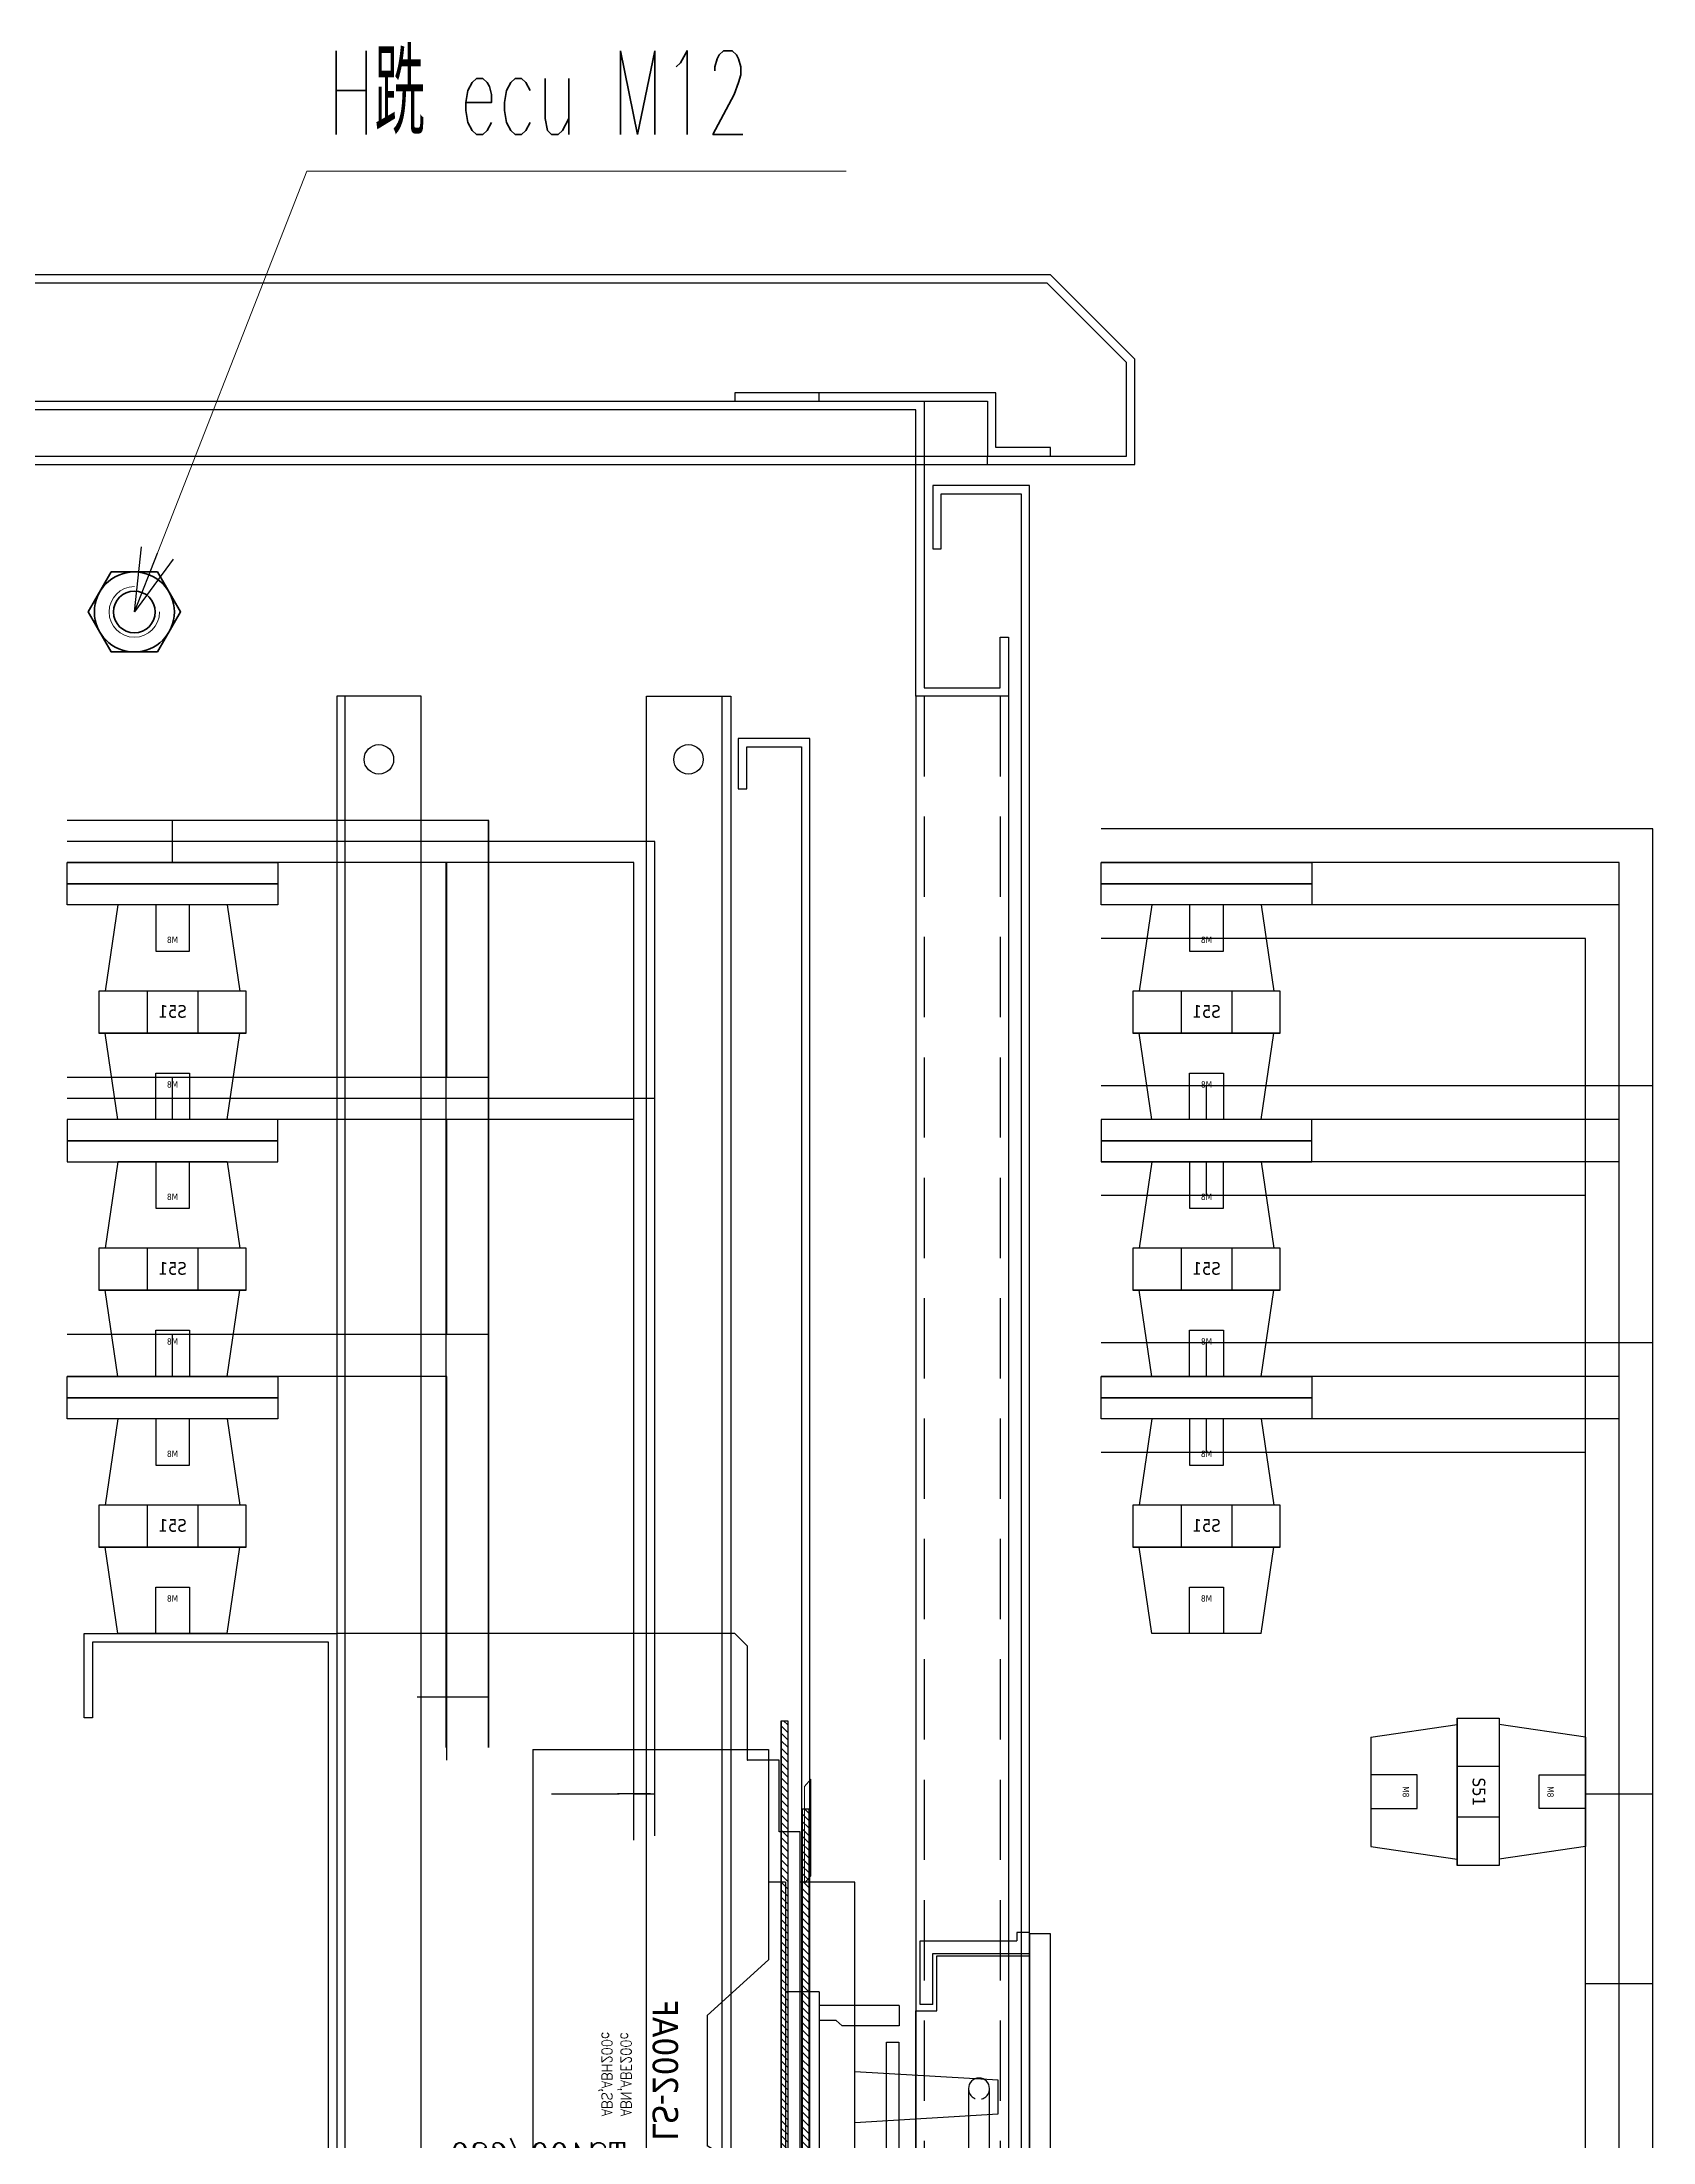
# Model space of a CAD drawing. Header units: millimetres. Extents: x -33730 to 17150, y -76829 to -27437.
# Drawn here: x -1646.9 to -1264.5, y -68906.7 to -68408.3 of the extents above; entities that cross this region are included whole.
import ezdxf

# ---------------------------------------------------------------- set-up
doc = ezdxf.new("R2010")
doc.units = ezdxf.units.MM
doc.header["$LTSCALE"] = 3
doc.linetypes.add('DASHED2', pattern=[0.375, 0.25, -0.125])
doc.linetypes.add('HIDDEN', pattern=[9.525, 6.35, -3.175])
doc.layers.add('@.VISIBLE', color=7, linetype='Continuous')
doc.layers.add('FRAME 025', color=7, linetype='Continuous')
for name, color, linetype, lineweight in [('FIN', 8, 'Continuous', 18), ('FORT', 2, 'Continuous', 35), ('hw_Text', 7, 'Continuous', 13), ('Text', 7, 'Continuous', 13), ('Thiet bi', 7, 'Continuous', 9)]:
    doc.layers.add(name, color=color, linetype=linetype, lineweight=lineweight)
doc.styles.add('Ann_w01', font='romans.shx', dxfattribs={"width": 0.6, "bigfont": 'chineset.shx'})
doc.styles.add('hw_Standard', font='complex.shx', dxfattribs={"width": 0.9})
doc.styles.get("Standard").update_dxf_attribs({"font": 'arial.ttf'})
doc.styles.add('Tahoma (Input Text)', font='tahoma.ttf')
doc.dimstyles.new('Dim 01_SC15', dxfattribs={"dimscale": 15, "dimtxt": 2, "dimasz": 1, "dimexe": 0.5, "dimexo": 0.5, "dimgap": 0.5, "dimtad": 1, "dimdec": 1, "dimzin": 12, "dimdsep": 46, "dimtxsty": 'Ann_w01', "dimblk": 'OPEN30', "dimcen": 1.5, "dimclrd": 6, "dimclre": 6, "dimclrt": 3, "dimazin": 3, "dimtm": 1e-09, "dimtfac": 1, "dimtdec": 1, "dimtix": 1, "dimtmove": 0, "dimatfit": 3, "dimldrblk": 'OPEN30', "dimfxl": 1, "dimtolj": 1, "dimlwd": 0, "dimlwe": 0, "dimarcsym": 0})

# ---------------------------------------------------------------- blocks, each defined once
blk = doc.blocks.new('HM12_FACE')
at = {"layer": 'FIN'}
blk.add_arc((0, 0), 6, 90, 0, dxfattribs=at)
at = {"layer": 'FORT'}
blk.add_lwpolyline([(-5.48, 9.5), (-10.97, 0), (-5.48, -9.5), (5.48, -9.5), (10.97, 0), (5.48, 9.5)], close=True, dxfattribs=at)
for radius in [9.5, 4.95]:
    blk.add_circle((0, 0), radius, dxfattribs=at)
blk = doc.blocks.new('A$C703210DF')
at = {"color": 3, "ltscale": 20}
for p, q in [((-26, 120.7), (-26, 135.85)), ((-26, 135.85), (-3, 135.85)), ((0, 137.85), (-3, 137.85)), ((-3, 137.85), (-3, 135.85)), ((0, 132.85), (0, 137.85)), ((0, 137.5), (0, 0)), ((5, 137.5), (0, 137.5)), ((5, 0), (5, 137.5)), ((-23, 120.7), (-23, 132.85)), ((-23, 132.85), (0, 132.85)), ((-22, 132.25), (0, 132.25)), ((-22, 119.25), (-22, 132.25)), ((-23, 120.7), (-26, 120.7)), ((-27, 65), (-27, 119.25)), ((-27, 119.25), (-22, 119.25)), ((-34, 16.75), (-34, 111.75)), ((-34, 111.75), (-31, 111.75)), ((-31, 111.75), (-31, 29.67)), ((-20, 65.25), (-27, 65)), ((-20, 18.25), (-20, 65.25)), ((-27, 44.67), (-27, 14.67)), ((-27, 44.67), (-20, 44.67)), ((-27, 33.67), (-31, 33.67)), ((-20, 33.67), (-27, 33.67)), ((-27, 33.67), (-27, 25.67)), ((-20, 33.67), (-20, 25.67)), ((5, 0), (5, 30)), ((5, 30), (10, 30)), ((-27, 29.67), (-31, 29.67)), ((-31, 29.67), (-31, 16.75)), ((-27, 25.67), (-31, 25.67)), ((-20, 25.67), (-27, 25.67)), ((-31, 16.75), (-34, 16.75)), ((-15, 18.25), (-20, 18.25)), ((-16, 16.8), (-19, 16.8)), ((-19, 16.8), (-19, 1.65)), ((-16, 16.8), (-16, 4.65)), ((-15, 5.25), (-15, 18.25)), ((-27, 14.67), (-20, 14.67)), ((0, 4.25), (0, 10.25)), ((-15, 5.25), (0, 5.25)), ((-19, 1.65), (0, 1.65)), ((-16, 4.65), (0, 4.65)), ((0, 0), (5, 0)), ((7, 4), (5, 4)), ((5, 0), (5, 2)), ((7, 2), (7, 4)), ((7, 2), (12, 2))]:
    blk.add_line(p, q, dxfattribs=at)
at = {"color": 3, "linetype": 'DASHED2', "ltscale": 20}
blk.add_line((-21.4, 11.91), (-14.05, 11.91), dxfattribs=at)
at = {"color": 3, "ltscale": 20}
blk.add_arc((-255.08, -3.01), 267.13, 1.0738, 7.0975, dxfattribs=at)
at = {"layer": 'FRAME 025'}
blk.add_lwpolyline([(-14.5, 100.75), (-14.5, 81.72), (-9.5, 81.72), (-9.5, 100.75)], dxfattribs=at)
blk.add_lwpolyline([(-6.5, 81.72), (-17.5, 81.72, 0.414214), (-19.5, 79.72), (-19.5, 49.42, 0.414214), (-17.5, 47.42), (-6.5, 47.42, 0.414214), (-4.5, 49.42), (-4.5, 79.72, 0.414214)], format="xyb", close=True, dxfattribs=at)
blk.add_arc((-12, 100.75), 2.5, 0, 180, dxfattribs=at)
at = {"layer": 'FRAME 025', "linetype": 'DASHED2', "ltscale": 4}
blk.add_arc((-12, 100.75), 2.5, 180, 0, dxfattribs=at)
blk = doc.blocks.new('*U79')
h = blk.add_hatch()
h.set_pattern_fill('ANSI31', color=1, scale=10)
h.set_pattern_definition([(45, (0, 0), (-0.88388348, 0.88388348), [])])
h.paths.add_polyline_path([(3688.2, -1818.29), (3689.77, -1818.29), (3689.77, -1791.97), (3688.2, -1791.97)])
h.paths.add_polyline_path([(3684.77, -1812.83), (3683.2, -1812.83), (3683.2, -1988.1), (3684.77, -1988.1)])
h.paths.add_polyline_path([(3688.2, -1984.29), (3689.77, -1984.29), (3689.77, -1818.29), (3688.2, -1818.29)])
h.paths.add_polyline_path([(3688.2, -2011.91), (3689.77, -2011.91), (3689.77, -1984.29), (3688.2, -1984.29)])
at = {"color": 1}
for p, q in [((3769.17, -1801.33), (3769.17, -1771.29)), ((3776.21, -1786.29), (3761.59, -1786.29)), ((3689.77, -1791.97), (3689.77, -2011.91)), ((3697.82, -1801.33), (3697.77, -1801.29)), ((3684.77, -1812.83), (3684.77, -1988.1)), ((3697.82, -2001.24), (3697.77, -2001.29)), ((3769.17, -2001.24), (3769.17, -2031.29)), ((3778.35, -2016.29), (3759.76, -2016.29))]:
    blk.add_line(p, q, dxfattribs=at)
blk.add_lwpolyline([(3697.77, -2001.29), (3690.27, -2001.29), (3690.27, -1984.29), (3685.27, -1984.29), (3685.27, -1818.29), (3690.27, -1818.29), (3690.27, -1801.29), (3697.77, -1801.29), (3697.77, -1774.29), (3700.77, -1771.29), (3795.27, -1771.29), (3795.27, -2031.29), (3700.77, -2031.29), (3697.77, -2028.29)], close=True)
for points in [[(3689.77, -1791.97), (3688.2, -1791.97), (3688.2, -2011.91), (3689.77, -2011.91)], [(3684.77, -1812.83), (3683.2, -1812.83), (3683.2, -1988.1), (3684.77, -1988.1)]]:
    blk.add_lwpolyline(points, close=True, dxfattribs=at)
for points in [[(3685.27, -1932.29), (3672.27, -1932.29), (3672.27, -1830.29), (3685.27, -1830.29)], [(3672.27, -1887.29), (3638.27, -1885.29), (3638.27, -1877.29), (3672.27, -1875.29)]]:
    blk.add_lwpolyline(points)
at = {"layer": 'hw_Text', "insert": (3768.37, -1892.14), "char_height": 6, "attachment_point": 3, "style": 'hw_Standard'}
blk.add_mtext_dynamic_manual_height_columns('TS400/630', width=6.6108, gutter_width=1, heights=[0], dxfattribs=at)
blk = doc.blocks.new('*U70')
at = {"color": 1}
for p, q in [((-51, 22.53), (-30.5, 25.53)), ((-30.5, -7.97), (-30.5, 27.03)), ((-30.5, 27.03), (-20.5, 27.03)), ((-30.5, 27.03), (-30.5, -7.97)), ((-30.5, 25.53), (-30.5, -6.47)), ((-20.5, 27.03), (-20.5, -7.97)), ((-20.5, 25.53), (-20.5, -6.47)), ((0, 22.53), (-20.5, 25.53)), ((-51, 22.53), (-51, -3.47)), ((0, 22.53), (0, -3.47)), ((-20.5, 15.53), (-30.5, 15.53)), ((-20.5, 3.53), (-30.5, 3.53)), ((-51, -3.47), (-30.5, -6.47)), ((0, -3.47), (-20.5, -6.47)), ((-20.5, -7.97), (-30.5, -7.97))]:
    blk.add_line(p, q, dxfattribs=at)
for points in [[(-51, 13.53), (-51, 5.53), (-40, 5.53), (-40, 13.53)], [(0, 13.53), (0, 5.53), (-11, 5.53), (-11, 13.53)]]:
    blk.add_lwpolyline(points, close=True, dxfattribs=at)
at = {"color": 1, "width": 30.0978, "attachment_point": 5, "rotation": 270}
for s, insert, char_height in [('{\\fTahoma|b0|i0|c0|p34;M8}', (-42.66, 9.53), 1.5), ('{\\fTahoma|b0|i0|c0|p34;S51}', (-25.34, 9.53), 3), ('{\\fTahoma|b0|i0|c0|p34;M8}', (-8.34, 9.53), 1.5)]:
    blk.add_mtext(s, dxfattribs=dict(at, insert=insert, char_height=char_height))
blk = doc.blocks.new('*U80')
for p, q in [((416.79, -3108.78), (360.79, -3108.78)), ((360.79, -3108.78), (360.79, -3158.72)), ((416.79, -3108.78), (416.79, -3273.78)), ((356.79, -3140.28), (360.79, -3140.28)), ((360.79, -3158.72), (375.39, -3171.94)), ((329.79, -3169.56), (329.79, -3174.36)), ((329.79, -3169.56), (348.79, -3169.56)), ((348.79, -3166.28), (348.79, -3216.28)), ((348.79, -3166.28), (356.79, -3166.28)), ((352.79, -3166.28), (352.79, -3216.28)), ((329.79, -3174.36), (343.33, -3174.36)), ((343.33, -3174.36), (344.75, -3173.1)), ((344.75, -3173.1), (348.79, -3173.1)), ((375.39, -3171.94), (375.39, -3202.89)), ((360.79, -3211.85), (375.39, -3202.89)), ((360.79, -3211.85), (360.79, -3273.78)), ((348.79, -3216.28), (356.79, -3216.28)), ((356.79, -3242.28), (360.79, -3242.28)), ((416.79, -3273.78), (360.79, -3273.78))]:
    blk.add_line(p, q)
at = {"color": 1}
for p, q in [((392.79, -3130.28), (392.79, -3108.78)), ((388.79, -3119.28), (396.66, -3119.28)), ((392.79, -3252.28), (392.79, -3273.78)), ((388.79, -3263.28), (396.66, -3263.28))]:
    blk.add_line(p, q, dxfattribs=at)
at = {"color": 3}
blk.add_line((356.79, -3140.28), (356.79, -3242.28), dxfattribs=at)
at = {"layer": 'Thiet bi', "color": 1, "linetype": 'HIDDEN', "ltscale": 10}
for points in [[(352.29, -3117.54), (352.29, -3140.49), (350.79, -3138.78), (350.79, -3115.83)], [(352.29, -3117.54), (352.29, -3140.49), (350.79, -3138.78), (350.79, -3115.83)], [(355.79, -3265.03), (355.79, -3242.07), (354.29, -3243.79), (354.29, -3266.74)], [(355.79, -3265.03), (355.79, -3242.07), (354.29, -3243.79), (354.29, -3266.74)]]:
    blk.add_lwpolyline(points, close=True, dxfattribs=at)
at = {"color": 251, "style": 'hw_Standard', "width": 0.9}
for s, p in [('ABN,ABE200c', (395.87, -3195.84)), ('ABS,ABH200c', (400.39, -3195.84))]:
    blk.add_text(s, height=2.5, rotation=90, dxfattribs=at).set_placement(p)
at = {"layer": 'Text', "insert": (382.29, -3168.19), "char_height": 6, "attachment_point": 3, "rotation": 90, "style": 'Tahoma (Input Text)'}
blk.add_mtext_dynamic_manual_height_columns('LS-200AF', width=11.0147, gutter_width=1, heights=[0], dxfattribs=at)
blk = doc.blocks.new('_Open30')
at = {"color": 0, "linetype": 'ByBlock', "lineweight": -2}
for p, q in [((-1, 0.268), (0, 0)), ((0, 0), (-1, -0.268)), ((0, 0), (-1, 0))]:
    blk.add_line(p, q, dxfattribs=at)

msp = doc.modelspace()

# ---------------------------------------------------------------- linework, layer by layer
at = {"layer": '@.VISIBLE'}
for p, q in [((-1812.46, -68493.55), (-1437.46, -68493.55)), ((-1439.46, -68495.55), (-1810.46, -68495.55)), ((-1615.91, -68603.05), (-1615.91, -68593.05)), ((-1615.91, -68664.05), (-1615.91, -68654.05)), ((-1615.91, -68725.05), (-1615.91, -68715.05)), ((-1370.47, -68725.05), (-1370.47, -68717.05)), ((-1370.47, -68743.05), (-1370.47, -68735.05)), ((-1550.81, -68801.08), (-1540.81, -68801.08)), ((-1525.91, -68824.1), (-1509.91, -68824.1)), ((-1280.47, -68824.09), (-1272.47, -68824.09)), ((-1272.47, -68824.09), (-1264.47, -68824.09)), ((-1280.47, -68869.06), (-1272.47, -68869.06)), ((-1272.47, -68869.06), (-1264.47, -68869.06))]:
    msp.add_line(p, q, dxfattribs=at)
at = {"layer": '@.VISIBLE', "color": 6}
msp.add_line((-1462.46, -68491.55), (-1462.46, -68493.55), dxfattribs=at)
at = {"layer": '@.VISIBLE', "color": 1}
msp.add_line((-1422.46, -68508.55), (-1422.46, -68506.55), dxfattribs=at)
at = {"layer": '@.VISIBLE', "color": 151}
msp.add_line((-1574.91, -69293.55), (-1574.91, -68563.55), dxfattribs=at)
at = {"layer": '@.VISIBLE', "color": 2}
for p, q in [((-1485.41, -69293.55), (-1485.41, -68563.55)), ((-1615.91, -68603.05), (-1615.91, -68593.05)), ((-1615.91, -68603.05), (-1615.91, -68598.05)), ((-1550.91, -68801.08), (-1540.91, -68801.08)), ((-1506.35, -68824.05), (-1501.41, -68824.05))]:
    msp.add_line(p, q, dxfattribs=at)
at = {"layer": '@.VISIBLE', "color": 252}
for p, q in [((-1439.46, -68563.55), (-1439.46, -69293.55)), ((-1417.46, -68563.55), (-1417.46, -69293.55))]:
    msp.add_line(p, q, dxfattribs=at)
at = {"layer": '@.VISIBLE', "color": 252, "linetype": 'HIDDEN'}
for p, q in [((-1437.46, -68563.55), (-1437.46, -69293.55)), ((-1419.46, -68563.55), (-1419.46, -69293.55))]:
    msp.add_line(p, q, dxfattribs=at)
at = {"layer": '@.VISIBLE', "color": 4}
for p, q in [((-1615.91, -68664.05), (-1615.91, -68654.05)), ((-1615.91, -68664.05), (-1615.91, -68659.05)), ((-1370.47, -68664.05), (-1370.47, -68656.05)), ((-1370.47, -68682.05), (-1370.47, -68674.05)), ((-1550.91, -68801.08), (-1540.91, -68801.08)), ((-1506.35, -68824.05), (-1501.41, -68824.05)), ((-1280.47, -68824.09), (-1272.47, -68824.09)), ((-1272.47, -68824.09), (-1264.47, -68824.09))]:
    msp.add_line(p, q, dxfattribs=at)
at = {"layer": '@.VISIBLE', "color": 1}
for points in [[(-1862.46, -68508.55), (-1387.46, -68508.55), (-1387.46, -68483.55), (-1407.46, -68463.55), (-1842.46, -68463.55), (-1862.46, -68483.55)], [(-1860.46, -68506.55), (-1389.46, -68506.55), (-1389.46, -68484.38), (-1408.29, -68465.55), (-1841.63, -68465.55), (-1860.46, -68484.38)], [(-1640.91, -68725.05), (-1590.91, -68725.05), (-1590.91, -68730.05), (-1640.91, -68730.05)], [(-1395.47, -68725.05), (-1345.47, -68725.05), (-1345.47, -68730.05), (-1395.47, -68730.05)], [(-1640.91, -68730.05), (-1590.91, -68730.05), (-1590.91, -68735.05), (-1640.91, -68735.05)], [(-1395.47, -68730.05), (-1345.47, -68730.05), (-1345.47, -68735.05), (-1395.47, -68735.05)]]:
    msp.add_lwpolyline(points, close=True, dxfattribs=at)
at = {"layer": '@.VISIBLE', "color": 6}
msp.add_lwpolyline([(-1482.46, -68493.55), (-1422.46, -68493.55), (-1422.46, -68506.55), (-1407.46, -68506.55), (-1407.46, -68504.55), (-1420.46, -68504.55), (-1420.46, -68491.55), (-1482.46, -68491.55)], close=True, dxfattribs=at)
at = {"layer": '@.VISIBLE'}
msp.add_lwpolyline([(-1437.46, -68493.55), (-1437.46, -68561.55), (-1419.46, -68561.55), (-1419.46, -68549.55), (-1417.46, -68549.55), (-1417.46, -68563.55), (-1439.46, -68563.55), (-1439.46, -68495.55)], dxfattribs=at)
at = {"layer": '@.VISIBLE', "color": 4}
for points in [[(-1433.46, -68528.55), (-1433.46, -68515.55), (-1414.46, -68515.55), (-1414.46, -69336.55), (-1433.46, -69336.55), (-1433.46, -69323.55), (-1435.46, -69323.55), (-1435.46, -69338.55), (-1412.46, -69338.55), (-1412.46, -68513.55), (-1435.46, -68513.55), (-1435.46, -68528.55)], [(-1481.61, -69271.55), (-1481.61, -69283.55), (-1464.61, -69283.55), (-1464.61, -68573.55), (-1481.61, -68573.55), (-1481.61, -68585.55), (-1479.61, -68585.55), (-1479.61, -68575.55), (-1466.61, -68575.55), (-1466.61, -69281.55), (-1479.61, -69281.55), (-1479.61, -69271.55)], [(-1640.91, -68669.05), (-1590.91, -68669.05), (-1590.91, -68664.05), (-1640.91, -68664.05)], [(-1395.47, -68669.05), (-1345.47, -68669.05), (-1345.47, -68664.05), (-1395.47, -68664.05)], [(-1640.91, -68674.05), (-1590.91, -68674.05), (-1590.91, -68669.05), (-1640.91, -68669.05)], [(-1395.47, -68674.05), (-1345.47, -68674.05), (-1345.47, -68669.05), (-1395.47, -68669.05)]]:
    msp.add_lwpolyline(points, close=True, dxfattribs=at)
at = {"layer": '@.VISIBLE', "color": 151}
msp.add_lwpolyline([(-1556.91, -68563.55), (-1576.91, -68563.55), (-1576.91, -69293.55), (-1556.91, -69293.55)], close=True, dxfattribs=at)
at = {"layer": '@.VISIBLE', "color": 2}
for points in [[(-1503.41, -68563.55), (-1483.41, -68563.55), (-1483.41, -69293.55), (-1503.41, -69293.55)], [(-1640.91, -68603.05), (-1590.91, -68603.05), (-1590.91, -68608.05), (-1640.91, -68608.05)], [(-1395.47, -68603.05), (-1345.47, -68603.05), (-1345.47, -68608.05), (-1395.47, -68608.05)], [(-1640.91, -68608.05), (-1590.91, -68608.05), (-1590.91, -68613.05), (-1640.91, -68613.05)], [(-1395.47, -68608.05), (-1345.47, -68608.05), (-1345.47, -68613.05), (-1395.47, -68613.05)]]:
    msp.add_lwpolyline(points, close=True, dxfattribs=at)
for points in [[(-1540.81, -68654.05), (-1540.81, -68593.05), (-1640.91, -68593.05)], [(-1540.91, -68813.1), (-1540.91, -68593.05), (-1640.91, -68593.05)], [(-1264.47, -68903.06), (-1264.47, -68595.05), (-1395.47, -68595.05)], [(-1501.41, -68834.05), (-1501.41, -68598.05), (-1640.91, -68598.05)], [(-1550.81, -68654.05), (-1550.81, -68603.05), (-1640.91, -68603.05)], [(-1550.91, -68813.1), (-1550.91, -68603.05), (-1640.91, -68603.05)], [(-1506.41, -68834.05), (-1506.41, -68603.05), (-1640.91, -68603.05)], [(-1272.47, -68903.06), (-1272.47, -68603.05), (-1395.47, -68603.05)], [(-1272.47, -68903.06), (-1272.47, -68613.05), (-1395.47, -68613.05)], [(-1280.47, -68903.06), (-1280.47, -68621.05), (-1395.47, -68621.05)]]:
    msp.add_lwpolyline(points, dxfattribs=at)
at = {"layer": '@.VISIBLE', "color": 4}
for points in [[(-1540.81, -68715.05), (-1540.81, -68654.05), (-1640.91, -68654.05)], [(-1540.91, -68813.1), (-1540.91, -68654.05), (-1640.91, -68654.05)], [(-1501.41, -68834.05), (-1501.41, -68659.05), (-1640.91, -68659.05)], [(-1264.47, -68964.06), (-1264.47, -68656.05), (-1395.47, -68656.05)], [(-1550.81, -68715.05), (-1550.81, -68664.05), (-1640.91, -68664.05)], [(-1550.91, -68813.1), (-1550.91, -68664.05), (-1640.91, -68664.05)], [(-1506.41, -68834.05), (-1506.41, -68664.05), (-1640.91, -68664.05)], [(-1272.47, -68964.06), (-1272.47, -68664.05), (-1395.47, -68664.05)], [(-1272.47, -68964.06), (-1272.47, -68674.05), (-1395.47, -68674.05)], [(-1280.47, -68964.06), (-1280.47, -68682.05), (-1395.47, -68682.05)]]:
    msp.add_lwpolyline(points, dxfattribs=at)
at = {"layer": '@.VISIBLE', "color": 1}
for points in [[(-1540.81, -68813.1), (-1540.81, -68715.05), (-1640.91, -68715.05)], [(-1264.47, -68904.06), (-1264.47, -68717.05), (-1395.47, -68717.05)], [(-1550.81, -68813.1), (-1550.81, -68725.05), (-1640.91, -68725.05)], [(-1272.47, -68904.06), (-1272.47, -68725.05), (-1395.47, -68725.05)], [(-1272.47, -68904.06), (-1272.47, -68735.05), (-1395.47, -68735.05)], [(-1280.47, -68904.06), (-1280.47, -68743.05), (-1395.47, -68743.05)]]:
    msp.add_lwpolyline(points, dxfattribs=at)
at = {"layer": '@.VISIBLE'}
msp.add_lwpolyline([(-1596.91, -69044.05), (-1578.91, -69044.05), (-1578.91, -68788.05), (-1634.91, -68788.05), (-1634.91, -68806.05), (-1636.91, -68806.05), (-1636.91, -68786.05), (-1576.91, -68786.05), (-1576.91, -69046.05), (-1596.91, -69046.05)], close=True, dxfattribs=at)
at = {"layer": '@.VISIBLE', "color": 151}
msp.add_circle((-1566.91, -68578.55), 3.5, dxfattribs=at)
at = {"layer": '@.VISIBLE', "color": 2}
msp.add_circle((-1493.41, -68578.55), 3.5, dxfattribs=at)

# ---------------------------------------------------------------- block references
for name, p in [('HM12_FACE', (-1624.96, -68543.55)), ('*U70', (-1280.47, -68833.12))]:
    msp.add_blockref(name, p)
at = {"xscale": -1, "rotation": 270}
for p in [(-1625.43, -68613.05), (-1379.99, -68613.05), (-1625.43, -68674.05), (-1379.99, -68674.05), (-1625.43, -68735.05), (-1379.99, -68735.05)]:
    msp.add_blockref('*U70', p, dxfattribs=at)
at = {"xscale": -1}
for name, p in [('*U79', (2218.36, -67014.77)), ('*U80', (-1113.62, -65704.77))]:
    msp.add_blockref(name, p, dxfattribs=at)
at = {"color": 1, "ltscale": 20}
msp.add_blockref('A$C703210DF', (-1412.46, -68994.8), dxfattribs=at)

# ---------------------------------------------------------------- texts
at = {"layer": '@.VISIBLE', "style": 'Ann_w01', "width": 0.6}
msp.add_text('H跣 ecu M12', height=19.839, dxfattribs=at).set_placement((-1579.13, -68430.2))

# ---------------------------------------------------------------- leaders
at = {"layer": '@.VISIBLE'}
msp.add_leader([(-1624.96, -68543.55), (-1583.99, -68438.96), (-1456, -68438.96)], dimstyle='Dim 01_SC15', override={"dimgap": 0.5, "dimtad": 0}, dxfattribs=at)

doc.saveas('drawing.dxf')
